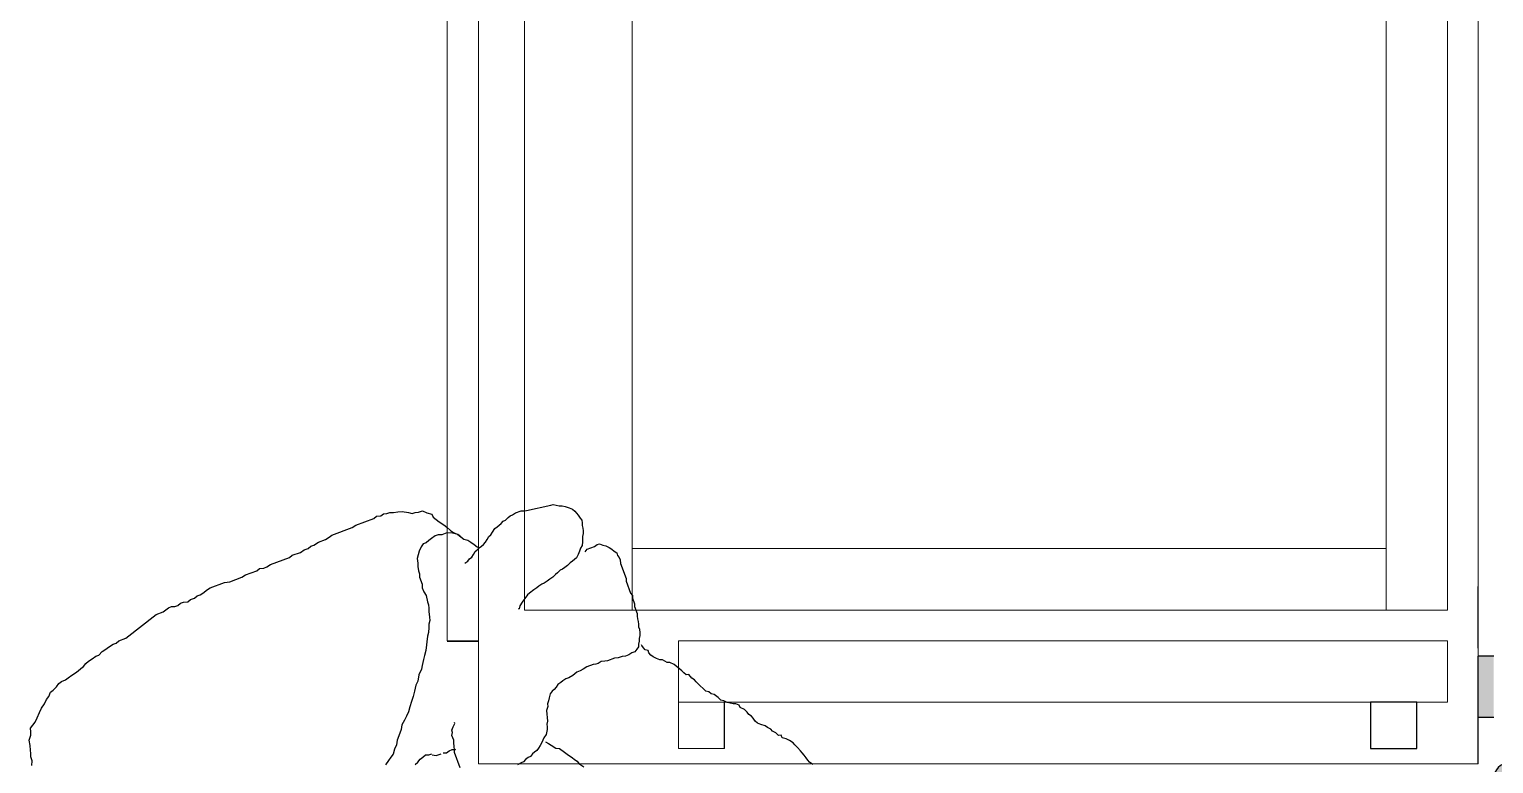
# Model space of a CAD drawing. Header units: millimetres. Extents: x 33350 to 35310, y -217097 to -211540.
# Drawn here: x 34299.3 to 34394.5, y -214434.1 to -214386.3 of the extents above; entities that cross this region are included whole.
import ezdxf

# ---------------------------------------------------------------- set-up
doc = ezdxf.new("R2010")
doc.units = ezdxf.units.MM
doc.header["$LTSCALE"] = 60
doc.header["$MEASUREMENT"] = 0
for name, color, linetype in [('BL-E', 32, 'Continuous'), ('OC-Mutfak_Ekipman', 252, 'Continuous'), ('OC-Tretuar', 70, 'Continuous'), ('TEFRIŞ', 223, 'Continuous'), ('XDIMX', 232, 'Continuous')]:
    doc.layers.add(name, color=color, linetype=linetype)

# ---------------------------------------------------------------- blocks, each defined once
blk = doc.blocks.new('180')
at = {"layer": 'OC-Mutfak_Ekipman'}
h = blk.add_hatch(color=256, dxfattribs=at)
h.dxf.hatch_style = 1
h.paths.add_polyline_path([(60660.538, 42162.773), (60660.538, 42166.773), (60654.538, 42166.773), (60654.538, 42162.773)])
h.paths.add_polyline_path([(60652.538, 42162.773), (60652.538, 42166.773), (60646.538, 42166.773), (60646.538, 42162.773)])
h.paths.add_polyline_path([(60638.538, 42166.773), (60638.538, 42162.773), (60644.538, 42162.773), (60644.538, 42166.773)])
h.paths.add_polyline_path([(60636.538, 42162.773), (60636.538, 42166.773), (60630.538, 42166.773), (60630.538, 42162.773)])
h.paths.add_polyline_path([(60628.538, 42162.773), (60628.538, 42166.773), (60627.538, 42166.773), (60627.538, 42162.773)])
h.paths.add_polyline_path([(60660.538, 41993.297), (60660.538, 41997.297), (60654.538, 41997.297), (60654.538, 41993.297)])
h.paths.add_polyline_path([(60652.538, 41993.297), (60652.538, 41997.297), (60646.538, 41997.297), (60646.538, 41993.297)])
h.paths.add_polyline_path([(60638.538, 41997.297), (60638.538, 41993.297), (60644.538, 41993.297), (60644.538, 41997.297)])
h.paths.add_polyline_path([(60636.538, 41997.297), (60630.538, 41997.297), (60630.538, 41993.297), (60636.538, 41993.297)])
h.paths.add_polyline_path([(60627.538, 41993.297), (60628.538, 41993.297), (60628.538, 41997.297), (60627.538, 41997.297)])
at = {"layer": 'OC-Mutfak_Ekipman', "lineweight": 15}
for p, q in [((60562.538, 42170.297), (60562.538, 41990.297)), ((60627.538, 41990.297), (60627.538, 42170.297)), ((60565.538, 42160.297), (60565.538, 42000.297)), ((60572.538, 42000.297), (60572.538, 42160.297)), ((60625.538, 42000.297), (60625.538, 42160.297)), ((60572.538, 42004.297), (60572.538, 42157.297)), ((60621.538, 42157.297), (60621.538, 42004.297)), ((60560.508, 42065.297), (60560.508, 41998.297)), ((60589.538, 42004.297), (60572.538, 42004.297)), ((60621.538, 42004.297), (60589.538, 42004.297)), ((60621.538, 42004.297), (60621.538, 42000.297)), ((60565.538, 42000.297), (60625.538, 42000.297)), ((60587.538, 42000.297), (60572.538, 42000.297)), ((60560.508, 41998.262), (60562.538, 41998.262)), ((60560.538, 41998.297), (60562.538, 41998.297)), ((60560.538, 41998.262), (60562.538, 41998.262)), ((60625.538, 41998.297), (60575.538, 41998.297)), ((60575.538, 41998.297), (60575.538, 41994.297)), ((60625.538, 41994.297), (60625.538, 41998.297)), ((60575.538, 41994.297), (60625.538, 41994.297)), ((60578.538, 41994.297), (60575.538, 41994.297)), ((60575.538, 41994.297), (60575.538, 41991.297)), ((60575.538, 41991.297), (60578.538, 41991.297)), ((60562.538, 41990.297), (60627.538, 41990.297))]:
    blk.add_line(p, q, dxfattribs=at)
at = {"layer": 'OC-Mutfak_Ekipman'}
for p, q in [((60627.538, 41997.822), (60627.538, 42001.822)), ((60627.538, 41993.297), (60627.538, 41997.297)), ((60628.538, 41997.297), (60627.538, 41997.297)), ((60578.538, 41991.297), (60578.538, 41994.297)), ((60623.538, 41994.297), (60620.538, 41994.297)), ((60620.538, 41994.297), (60620.538, 41991.297)), ((60623.538, 41991.297), (60623.538, 41994.297)), ((60628.538, 41993.297), (60627.538, 41993.297)), ((60620.538, 41991.297), (60623.538, 41991.297))]:
    blk.add_line(p, q, dxfattribs=at)
at = {"layer": 'OC-Tretuar'}
blk.add_line((60627.538, 41990.297), (60627.538, 41993.297), dxfattribs=at)
blk = doc.blocks.new('rt45')
at = {"layer": 'OC-Tretuar'}
h = blk.add_hatch(color=7, dxfattribs=at)
h.dxf.hatch_style = 1
h.paths.add_polyline_path([(33848.69, -214253.043, 0.414214), (33849.69, -214254.043, 0.414214), (33850.69, -214253.043), (33850.69, -214055.043, 0.414214), (33849.69, -214054.043, 0.414214), (33848.69, -214055.043)])
h.paths.add_polyline_path([(33840.69, -214253.043, 0.414214), (33841.69, -214254.043, 0.414214), (33842.69, -214253.043), (33842.69, -214055.043, 0.414214), (33841.69, -214054.043, 0.414214), (33840.69, -214055.043)])
h.paths.add_polyline_path([(33832.69, -214253.043, 0.414214), (33833.69, -214254.043, 0.414214), (33834.69, -214253.043), (33834.69, -214055.043, 0.414214), (33833.69, -214054.043, 0.414214), (33832.69, -214055.043)])
h.paths.add_polyline_path([(33826.69, -214055.043, 0.414214), (33825.69, -214054.043, 0.414214), (33824.69, -214055.043), (33824.69, -214253.043, 0.414214), (33825.69, -214254.043, 0.414214), (33826.69, -214253.043)])
h.paths.add_polyline_path([(33816.69, -214253.043, 0.414214), (33817.69, -214254.043, 0.414214), (33818.69, -214253.043), (33818.69, -214055.043, 0.414214), (33817.69, -214054.043, 0.414214), (33816.69, -214055.043)])
at = {"layer": 'OC-Mutfak_Ekipman'}
blk.add_arc((33817.69, -214055.043), 1, 90, 180, dxfattribs=at)
blk = doc.blocks.new('İNSAN-1')
for p, q in [((-23.455, 20.038), (-23.749, 19.848)), ((-23.186, 20.163), (-23.455, 20.038)), ((-22.826, 20.328), (-23.186, 20.163)), ((-22.557, 20.453), (-22.826, 20.328)), ((-22.353, 20.601), (-22.557, 20.453)), ((-22.15, 20.75), (-22.353, 20.601)), ((-21.929, 20.743), (-22.15, 20.75)), ((-21.708, 20.736), (-21.929, 20.743)), ((-21.373, 20.836), (-21.708, 20.736)), ((-21.02, 20.781), (-21.373, 20.836)), ((-20.733, 20.75), (-21.02, 20.781)), ((-20.512, 20.743), (-20.733, 20.75)), ((-20.291, 20.736), (-20.512, 20.743)), ((-20.029, 20.64), (-20.291, 20.736)), ((-19.718, 20.674), (-20.029, 20.64)), ((-24.857, 19.065), (-25.061, 18.916)), ((-24.629, 19.279), (-24.857, 19.065)), ((-24.491, 19.451), (-24.629, 19.279)), ((-24.222, 19.576), (-24.491, 19.451)), ((-24.018, 19.724), (-24.222, 19.576)), ((-23.749, 19.848), (-24.018, 19.724)), ((-25.433, 18.308), (-25.596, 18.07)), ((-25.295, 18.481), (-25.433, 18.308)), ((-25.199, 18.743), (-25.295, 18.481)), ((-25.061, 18.916), (-25.199, 18.743)), ((-26.376, 17.165), (-26.514, 16.993)), ((-26.172, 17.314), (-26.376, 17.165)), ((-26.034, 17.487), (-26.172, 17.314)), ((-25.896, 17.659), (-26.034, 17.487)), ((-25.758, 17.832), (-25.896, 17.659)), ((-25.596, 18.07), (-25.758, 17.832)), ((-26.911, 16.32), (-27.139, 16.105)), ((-26.838, 16.516), (-26.911, 16.32)), ((-26.676, 16.755), (-26.838, 16.516)), ((-26.514, 16.993), (-26.676, 16.755)), ((-27.626, 15.391), (-27.698, 15.194)), ((-27.439, 15.695), (-27.626, 15.391)), ((-27.301, 15.867), (-27.439, 15.695)), ((-27.139, 16.105), (-27.301, 15.867)), ((-28.005, 14.562), (-29.548, 12.597)), ((-27.836, 15.021), (-28.005, 14.562)), ((-27.698, 15.194), (-27.836, 15.021)), ((-29.548, 12.597), (-29.717, 12.138)), ((-30.066, 11.596), (-30.073, 11.375)), ((-29.994, 11.793), (-30.066, 11.596)), ((-29.855, 11.965), (-29.994, 11.793)), ((-29.717, 12.138), (-29.855, 11.965)), ((-30.387, 10.522), (-30.525, 10.349)), ((-30.356, 10.809), (-30.387, 10.522)), ((-30.283, 11.005), (-30.356, 10.809)), ((-30.145, 11.178), (-30.283, 11.005)), ((-30.073, 11.375), (-30.145, 11.178)), ((-30.832, 9.718), (-30.994, 9.479)), ((-30.76, 9.914), (-30.832, 9.718)), ((-30.621, 10.087), (-30.76, 9.914)), ((-30.525, 10.349), (-30.621, 10.087)), ((-31.295, 9.068), (-31.633, 8.15)), ((-31.132, 9.307), (-31.295, 9.068)), ((-30.994, 9.479), (-31.132, 9.307)), ((-31.688, 7.798), (-31.978, 7.011)), ((-31.633, 8.15), (-31.688, 7.798)), ((-32.14, 6.772), (-32.405, 6.051)), ((-31.978, 7.011), (-32.14, 6.772)), ((-32.544, 5.878), (-32.575, 5.591)), ((-32.405, 6.051), (-32.544, 5.878)), ((-32.809, 5.156), (-33.268, 3.91)), ((-32.647, 5.395), (-32.809, 5.156)), ((-32.575, 5.591), (-32.647, 5.395)), ((-33.268, 3.91), (-33.406, 3.737)), ((-33.762, 2.974), (-33.858, 2.712)), ((-33.599, 3.212), (-33.762, 2.974)), ((-33.406, 3.737), (-33.599, 3.212)), ((-34.255, 2.038), (-34.424, 1.579)), ((-34.069, 2.342), (-34.255, 2.038)), ((-33.996, 2.539), (-34.069, 2.342)), ((-33.858, 2.712), (-33.996, 2.539)), ((-34.725, 1.168), (-35.208, -0.144)), ((-34.586, 1.341), (-34.725, 1.168)), ((-34.424, 1.579), (-34.586, 1.341)), ((-35.37, -0.382), (-35.804, -1.563)), ((-35.208, -0.144), (-35.37, -0.382)), ((-35.943, -1.736), (-35.974, -2.022)), ((-35.804, -1.563), (-35.943, -1.736)), ((-36.198, -2.834), (-36.229, -3.12)), ((-36.191, -2.613), (-36.198, -2.834)), ((-36.118, -2.416), (-36.191, -2.613)), ((-36.112, -2.195), (-36.118, -2.416)), ((-35.974, -2.022), (-36.112, -2.195)), ((-20.799, -2.915), (-20.464, -2.815)), ((-20.464, -2.815), (-20.261, -2.666)), ((-20.261, -2.666), (-20.057, -2.518)), ((-20.057, -2.518), (-19.763, -2.328)), ((-36.229, -3.12), (-36.26, -3.407)), ((-36.26, -3.407), (-36.183, -3.807)), ((-36.183, -3.807), (-36.125, -4.052)), ((-23.217, -3.813), (-22.947, -3.689)), ((-22.947, -3.689), (-22.678, -3.564)), ((-22.678, -3.564), (-22.385, -3.374)), ((-22.385, -3.374), (-22.074, -3.34)), ((-22.074, -3.34), (-21.649, -3.198)), ((-21.649, -3.198), (-21.38, -3.074)), ((-21.38, -3.074), (-21.069, -3.039)), ((-21.069, -3.039), (-20.799, -2.915)), ((-36.204, -4.47), (-36.301, -4.733)), ((-36.301, -4.733), (-36.176, -5.002)), ((-36.197, -4.249), (-36.204, -4.47)), ((-36.125, -4.052), (-36.197, -4.249)), ((-34.156, -4.777), (-33.952, -4.629)), ((-33.952, -4.629), (-33.682, -4.504)), ((-33.682, -4.504), (-33.437, -4.446)), ((-33.437, -4.446), (-33.192, -4.387)), ((-33.192, -4.387), (-32.905, -4.418)), ((-32.905, -4.418), (-32.684, -4.425)), ((-32.684, -4.425), (-32.398, -4.456)), ((-32.398, -4.456), (-32.201, -4.529)), ((-32.201, -4.529), (-31.98, -4.535)), ((-31.98, -4.535), (-31.52, -4.705)), ((-31.52, -4.705), (-31.299, -4.711)), ((-31.299, -4.711), (-31.036, -4.808)), ((-26.633, -4.79), (-26.232, -4.714)), ((-26.232, -4.714), (-25.987, -4.656)), ((-25.987, -4.656), (-25.628, -4.49)), ((-25.628, -4.49), (-25.227, -4.414)), ((-25.227, -4.414), (-24.957, -4.29)), ((-24.957, -4.29), (-24.557, -4.214)), ((-24.557, -4.214), (-24.222, -4.113)), ((-24.222, -4.113), (-23.887, -4.013)), ((-23.887, -4.013), (-23.552, -3.913)), ((-23.552, -3.913), (-23.217, -3.813)), ((-20.28, -4.745), (-20.419, -4.918)), ((-20.142, -4.572), (-20.28, -4.745)), ((-19.939, -4.424), (-20.142, -4.572)), ((-19.801, -4.251), (-19.939, -4.424)), ((-36.176, -5.002), (-36.076, -5.337)), ((-36.076, -5.337), (-35.879, -5.409)), ((-35.879, -5.409), (-35.73, -5.613)), ((-35.73, -5.613), (-35.582, -5.817)), ((-34.739, -5.754), (-34.666, -5.558)), ((-34.666, -5.558), (-34.504, -5.319)), ((-34.504, -5.319), (-34.366, -5.147)), ((-34.366, -5.147), (-34.228, -4.974)), ((-34.228, -4.974), (-34.156, -4.777)), ((-31.036, -4.808), (-30.798, -4.97)), ((-30.798, -4.97), (-30.38, -5.05)), ((-30.38, -5.05), (-30.183, -5.122)), ((-30.183, -5.122), (-29.962, -5.129)), ((-29.962, -5.129), (-29.741, -5.136)), ((-29.741, -5.136), (-29.389, -5.191)), ((-29.389, -5.191), (-29.168, -5.198)), ((-29.168, -5.198), (-28.922, -5.139)), ((-28.922, -5.139), (-28.701, -5.146)), ((-28.701, -5.146), (-28.391, -5.112)), ((-28.391, -5.112), (-28.145, -5.053)), ((-28.145, -5.053), (-27.213, -4.949)), ((-27.213, -4.949), (-26.878, -4.849)), ((-26.878, -4.849), (-26.633, -4.79)), ((-20.425, -5.139), (-20.498, -5.335)), ((-20.373, -5.605), (-20.494, -5.933)), ((-20.432, -5.36), (-20.373, -5.605)), ((-20.419, -4.918), (-20.425, -5.139)), ((-35.582, -5.817), (-35.391, -6.11)), ((-35.391, -6.11), (-35.243, -6.314)), ((-35.243, -6.314), (-35.029, -6.542)), ((-35.029, -6.542), (-34.88, -6.745)), ((-34.866, -6.303), (-34.746, -5.975)), ((-34.856, -6.68), (-34.866, -6.303)), ((-34.746, -5.975), (-34.739, -5.754)), ((-22.037, -6.628), (-22.251, -6.727)), ((-21.88, -6.686), (-22.037, -6.628)), ((-21.686, -6.639), (-21.88, -6.686)), ((-21.373, -6.754), (-21.686, -6.639)), ((-20.76, -6.654), (-20.767, -6.875)), ((-20.687, -6.458), (-20.76, -6.654)), ((-20.549, -6.285), (-20.687, -6.458)), ((-20.542, -6.064), (-20.549, -6.285)), ((-34.88, -6.745), (-34.756, -7.015)), ((-34.756, -7.015), (-34.856, -6.68)), ((-34.756, -7.015), (-34.607, -7.218)), ((-34.607, -7.218), (-34.756, -7.015)), ((-34.607, -7.218), (-34.458, -7.422)), ((-34.458, -7.422), (-34.4, -7.667)), ((-32.887, -7.485), (-33.016, -7.674)), ((-22.465, -6.826), (-22.517, -6.806)), ((-22.251, -6.727), (-22.465, -6.826)), ((-21.198, -6.76), (-21.373, -6.754)), ((-20.97, -6.784), (-21.198, -6.76)), ((-20.742, -6.809), (-20.97, -6.784)), ((-20.767, -6.875), (-20.742, -6.81)), ((-20.567, -6.814), (-20.742, -6.809)), ((-19.576, -7.179), (-20.567, -6.814)), ((-34.4, -7.667), (-34.251, -7.871)), ((-34.251, -7.871), (-34.102, -8.075)), ((-34.102, -8.075), (-33.954, -8.278)), ((-33.992, -8.557), (-34.101, -8.694)), ((-33.882, -8.42), (-33.992, -8.557)), ((-33.954, -8.278), (-33.912, -8.368)), ((-33.772, -8.282), (-33.882, -8.42)), ((-33.663, -8.145), (-33.772, -8.282)), ((-33.449, -8.047), (-33.663, -8.145)), ((-33.287, -7.929), (-33.449, -8.047)), ((-33.177, -7.792), (-33.287, -7.929)), ((-33.016, -7.674), (-33.177, -7.792)), ((-35.143, -9.434), (-35.253, -9.571)), ((-34.91, -9.283), (-35.143, -9.434)), ((-34.748, -9.165), (-34.91, -9.283)), ((-34.639, -9.028), (-34.748, -9.165)), ((-34.425, -8.93), (-34.639, -9.028)), ((-34.263, -8.812), (-34.425, -8.93)), ((-34.101, -8.694), (-34.263, -8.812)), ((-35.982, -10.427), (-36.04, -10.583)), ((-35.872, -10.29), (-35.982, -10.427)), ((-35.691, -10.12), (-35.872, -10.29)), ((-35.634, -9.963), (-35.691, -10.12)), ((-35.472, -9.845), (-35.634, -9.963)), ((-35.362, -9.708), (-35.472, -9.845)), ((-35.253, -9.571), (-35.362, -9.708)), ((-36.308, -11.312), (-36.313, -11.488)), ((-36.303, -11.137), (-36.308, -11.312)), ((-36.168, -10.772), (-36.303, -11.137)), ((-36.04, -10.583), (-36.168, -10.772)), ((-30.672, -11.435), (-30.51, -11.317)), ((-30.51, -11.317), (-30.348, -11.199)), ((-30.348, -11.199), (-30.115, -11.048)), ((-30.115, -11.048), (-29.92, -11.002)), ((-29.92, -11.002), (-29.901, -10.95)), ((-20.257, -11.601), (-20.129, -11.412)), ((-20.129, -11.412), (-19.967, -11.294)), ((-19.967, -11.294), (-19.909, -11.138)), ((-19.909, -11.138), (-19.761, -10.897)), ((-36.313, -11.488), (-36.661, -13.075)), ((-31.53, -12.48), (-31.401, -12.291)), ((-31.401, -12.291), (-31.291, -12.153)), ((-31.291, -12.153), (-31.162, -11.964)), ((-31.162, -11.964), (-30.943, -11.69)), ((-30.943, -11.69), (-30.833, -11.553)), ((-30.833, -11.553), (-30.672, -11.435)), ((-21.02, -12.386), (-20.858, -12.268)), ((-20.858, -12.268), (-20.696, -12.15)), ((-20.696, -12.15), (-20.586, -12.013)), ((-20.586, -12.013), (-20.477, -11.876)), ((-20.477, -11.876), (-20.315, -11.758)), ((-20.315, -11.758), (-20.257, -11.601)), ((-36.661, -13.075), (-36.719, -13.231)), ((-36.719, -13.231), (-36.672, -13.426)), ((-32.155, -13.374), (-31.974, -13.204)), ((-31.974, -13.204), (-31.845, -13.014)), ((-31.845, -13.014), (-31.716, -12.825)), ((-31.716, -12.825), (-31.587, -12.636)), ((-31.587, -12.636), (-31.53, -12.48)), ((-24.829, -13.409), (-24.667, -13.291)), ((-24.667, -13.291), (-24.557, -13.154)), ((-24.557, -13.154), (-24.396, -13.036)), ((-24.396, -13.036), (-24.13, -12.956)), ((-24.13, -12.956), (-23.935, -12.909)), ((-23.935, -12.909), (-23.74, -12.863)), ((-23.74, -12.863), (-23.565, -12.868)), ((-23.565, -12.868), (-23.299, -12.789)), ((-23.299, -12.789), (-23.071, -12.813)), ((-23.071, -12.813), (-22.843, -12.838)), ((-22.843, -12.838), (-22.616, -12.863)), ((-22.616, -12.863), (-22.421, -12.816)), ((-22.421, -12.816), (-22.245, -12.822)), ((-22.245, -12.822), (-22.07, -12.827)), ((-22.07, -12.827), (-21.752, -12.767)), ((-21.752, -12.767), (-21.519, -12.616)), ((-21.519, -12.616), (-21.233, -12.484)), ((-21.258, -12.712), (-21.159, -12.926)), ((-21.233, -12.484), (-21.02, -12.386)), ((-21.159, -12.926), (-21.041, -13.087)), ((-21.041, -13.087), (-20.857, -13.392)), ((-36.672, -13.426), (-36.625, -13.621)), ((-36.625, -13.621), (-36.631, -13.796)), ((-36.631, -13.796), (-36.584, -13.991)), ((-36.584, -13.991), (-36.504, -14.257)), ((-36.504, -14.257), (-36.405, -14.471)), ((-32.922, -14.333), (-32.741, -14.163)), ((-32.741, -14.163), (-32.612, -13.974)), ((-32.612, -13.974), (-32.503, -13.837)), ((-32.503, -13.837), (-32.445, -13.681)), ((-32.445, -13.681), (-32.264, -13.511)), ((-32.264, -13.511), (-32.155, -13.374)), ((-25.583, -14.492), (-25.435, -14.25)), ((-25.435, -14.25), (-25.358, -14.042)), ((-25.358, -14.042), (-25.229, -13.853)), ((-25.229, -13.853), (-25.119, -13.716)), ((-25.119, -13.716), (-24.991, -13.526)), ((-24.991, -13.526), (-24.829, -13.409)), ((-20.857, -13.392), (-20.83, -13.638)), ((-20.83, -13.638), (-20.594, -13.962)), ((-20.594, -13.962), (-20.476, -14.124)), ((-20.476, -14.124), (-20.358, -14.285)), ((-36.405, -14.471), (-36.287, -14.632)), ((-36.287, -14.632), (-36.15, -14.742)), ((-36.15, -14.742), (-36.013, -14.852)), ((-36.013, -14.852), (-35.824, -14.98)), ((-35.824, -14.98), (-35.687, -15.09)), ((-35.687, -15.09), (-35.511, -15.096)), ((-35.511, -15.096), (-35.335, -15.101)), ((-35.335, -15.101), (-35.179, -15.159)), ((-35.179, -15.159), (-35.004, -15.164)), ((-35.004, -15.164), (-34.828, -15.17)), ((-34.828, -15.17), (-34.633, -15.123)), ((-34.633, -15.123), (-34.458, -15.128)), ((-34.458, -15.128), (-34.282, -15.134)), ((-34.282, -15.134), (-34.035, -15.106)), ((-34.035, -15.106), (-33.874, -14.989)), ((-33.874, -14.989), (-33.679, -14.942)), ((-33.679, -14.942), (-33.465, -14.843)), ((-33.465, -14.843), (-33.251, -14.744)), ((-33.251, -14.744), (-33.141, -14.607)), ((-33.141, -14.607), (-33.032, -14.47)), ((-33.032, -14.47), (-32.922, -14.333)), ((-26.155, -15.405), (-26.007, -15.163)), ((-26.007, -15.163), (-25.879, -14.974)), ((-25.879, -14.974), (-25.802, -14.766)), ((-25.802, -14.766), (-25.692, -14.629)), ((-25.692, -14.629), (-25.583, -14.492)), ((-20.358, -14.285), (-20.24, -14.447)), ((-20.24, -14.447), (-20.122, -14.609)), ((-20.122, -14.609), (-20.004, -14.771)), ((-20.004, -14.771), (-19.867, -14.88)), ((-19.867, -14.88), (-19.631, -15.204)), ((-34.101, -16.088), (-34.158, -16.244)), ((-33.972, -15.899), (-34.101, -16.088)), ((-33.799, -15.43), (-33.972, -15.899)), ((-33.638, -15.312), (-33.799, -15.43)), ((-26.501, -16.342), (-26.372, -16.153)), ((-26.372, -16.153), (-26.314, -15.997)), ((-26.314, -15.997), (-26.309, -15.821)), ((-26.309, -15.821), (-26.155, -15.405)), ((-34.158, -16.244), (-34.059, -16.458)), ((-34.059, -16.458), (-34.013, -16.653)), ((-34.013, -16.653), (-33.914, -16.867)), ((-33.914, -16.867), (-33.796, -17.028)), ((-33.796, -17.028), (-33.678, -17.19)), ((-26.703, -17.214), (-26.531, -16.745)), ((-26.531, -16.745), (-26.525, -16.57)), ((-26.525, -16.57), (-26.501, -16.342)), ((-33.678, -17.19), (-33.56, -17.352)), ((-33.56, -17.352), (-33.404, -17.409)), ((-33.404, -17.409), (-33.266, -17.519)), ((-33.266, -17.519), (-33.11, -17.577)), ((-33.11, -17.577), (-32.882, -17.601)), ((-32.882, -17.601), (-31.892, -17.966)), ((-31.892, -17.966), (-31.717, -17.971)), ((-31.717, -17.971), (-30.935, -18.259)), ((-26.925, -18.138), (-26.848, -17.93)), ((-26.848, -17.93), (-26.824, -17.702)), ((-26.824, -17.702), (-26.728, -17.442)), ((-26.728, -17.442), (-26.703, -17.214)), ((-30.935, -18.259), (-30.798, -18.369)), ((-30.798, -18.369), (-30.622, -18.374)), ((-30.622, -18.374), (-30.257, -18.508)), ((-30.257, -18.508), (-30.082, -18.514)), ((-30.082, -18.514), (-29.613, -18.687)), ((-29.613, -18.687), (-29.437, -18.692)), ((-29.437, -18.692), (-29.262, -18.698)), ((-29.262, -18.698), (-29.105, -18.755)), ((-29.105, -18.755), (-28.93, -18.761)), ((-28.93, -18.761), (-28.754, -18.766)), ((-28.754, -18.766), (-28.598, -18.824)), ((-28.598, -18.824), (-28.37, -18.848)), ((-28.37, -18.848), (-28.195, -18.854)), ((-28.195, -18.854), (-28, -18.807)), ((-28, -18.807), (-27.824, -18.813)), ((-27.824, -18.813), (-27.63, -18.766)), ((-27.63, -18.766), (-27.454, -18.771)), ((-27.531, -18.98), (-27.583, -18.961)), ((-27.394, -19.089), (-27.531, -18.98)), ((-27.454, -18.771), (-27.292, -18.654)), ((-27.292, -18.654), (-27.13, -18.536)), ((-27.13, -18.536), (-27.054, -18.327)), ((-27.054, -18.327), (-26.925, -18.138)), ((-27.256, -19.199), (-27.394, -19.089)), ((-27.21, -19.394), (-27.256, -19.199)), ((-27.053, -19.451), (-27.21, -19.394)), ((-26.916, -19.561), (-27.053, -19.451)), ((-26.798, -19.723), (-26.916, -19.561)), ((-26.699, -19.937), (-26.798, -19.723)), ((-26.6, -20.15), (-26.699, -19.937)), ((-26.606, -20.326), (-26.6, -20.15)), ((-26.422, -20.63), (-26.606, -20.326)), ((-26.427, -20.806), (-26.422, -20.63)), ((-26.296, -21.091), (-26.427, -20.806)), ((-25.889, -21.595), (-26.296, -21.091)), ((-25.752, -21.705), (-25.889, -21.595)), ((-25.634, -21.867), (-25.752, -21.705)), ((-25.64, -22.042), (-25.634, -21.867)), ((-25.417, -22.242), (-25.64, -22.042)), ((-25.299, -22.404), (-25.417, -22.242)), ((-25.162, -22.514), (-25.299, -22.404)), ((-24.907, -22.785), (-25.162, -22.514)), ((-24.737, -22.966), (-24.907, -22.785)), ((-24.567, -23.147), (-24.737, -22.966)), ((-24.52, -23.341), (-24.567, -23.147)), ((-24.402, -23.503), (-24.52, -23.341)), ((-24.355, -23.698), (-24.402, -23.503)), ((-24.152, -23.95), (-24.355, -23.698)), ((-23.982, -24.131), (-24.152, -23.95)), ((-23.935, -24.326), (-23.982, -24.131)), ((-23.837, -24.54), (-23.935, -24.326)), ((-23.79, -24.734), (-23.837, -24.54)), ((-23.743, -24.929), (-23.79, -24.734)), ((-23.749, -25.104), (-23.743, -24.929)), ((-23.65, -25.318), (-23.749, -25.104)), ((-23.493, -25.376), (-23.65, -25.318)), ((-23.362, -25.661), (-23.493, -25.376)), ((-23.192, -25.842), (-23.362, -25.661)), ((-23.054, -25.951), (-23.192, -25.842)), ((-22.936, -26.113), (-23.054, -25.951)), ((-22.799, -26.223), (-22.936, -26.113)), ((-22.61, -26.352), (-22.799, -26.223)), ((-22.492, -26.513), (-22.61, -26.352)), ((-22.393, -26.727), (-22.492, -26.513)), ((-22.313, -26.993), (-22.393, -26.727)), ((-22.195, -27.155), (-22.313, -26.993)), ((-22.097, -27.369), (-22.195, -27.155)), ((-21.959, -27.478), (-22.097, -27.369)), ((-21.861, -27.692), (-21.959, -27.478)), ((-21.69, -27.873), (-21.861, -27.692)), ((-21.696, -28.049), (-21.69, -27.873)), ((-21.539, -28.106), (-21.696, -28.049)), ((-21.46, -28.372), (-21.539, -28.106)), ((-21.361, -28.586), (-21.46, -28.372)), ((-21.21, -28.819), (-21.361, -28.586)), ((-21.073, -28.929), (-21.21, -28.819)), ((-20.903, -29.11), (-21.073, -28.929)), ((-20.68, -29.31), (-20.903, -29.11)), ((-20.543, -29.419), (-20.68, -29.31)), ((-20.406, -29.529), (-20.543, -29.419)), ((-20.217, -29.658), (-20.406, -29.529)), ((-20.08, -29.767), (-20.217, -29.658)), ((-19.942, -29.877), (-20.08, -29.767)), ((-19.791, -30.11), (-19.942, -29.877))]:
    blk.add_line(p, q)

msp = doc.modelspace()

# ---------------------------------------------------------------- block references
at = {"layer": 'BL-E', "linetype": 'Continuous', "xscale": -1, "rotation": 90}
msp.add_blockref('İNSAN-1', (34320.139, -214453.935), dxfattribs=at)
at = {"layer": 'TEFRIŞ'}
msp.add_blockref('rt45', (577.816, -380), dxfattribs=at)
at = {"layer": 'XDIMX'}
msp.add_blockref('180', (-26234.033, -256424.389), dxfattribs=at)

doc.saveas('drawing.dxf')
